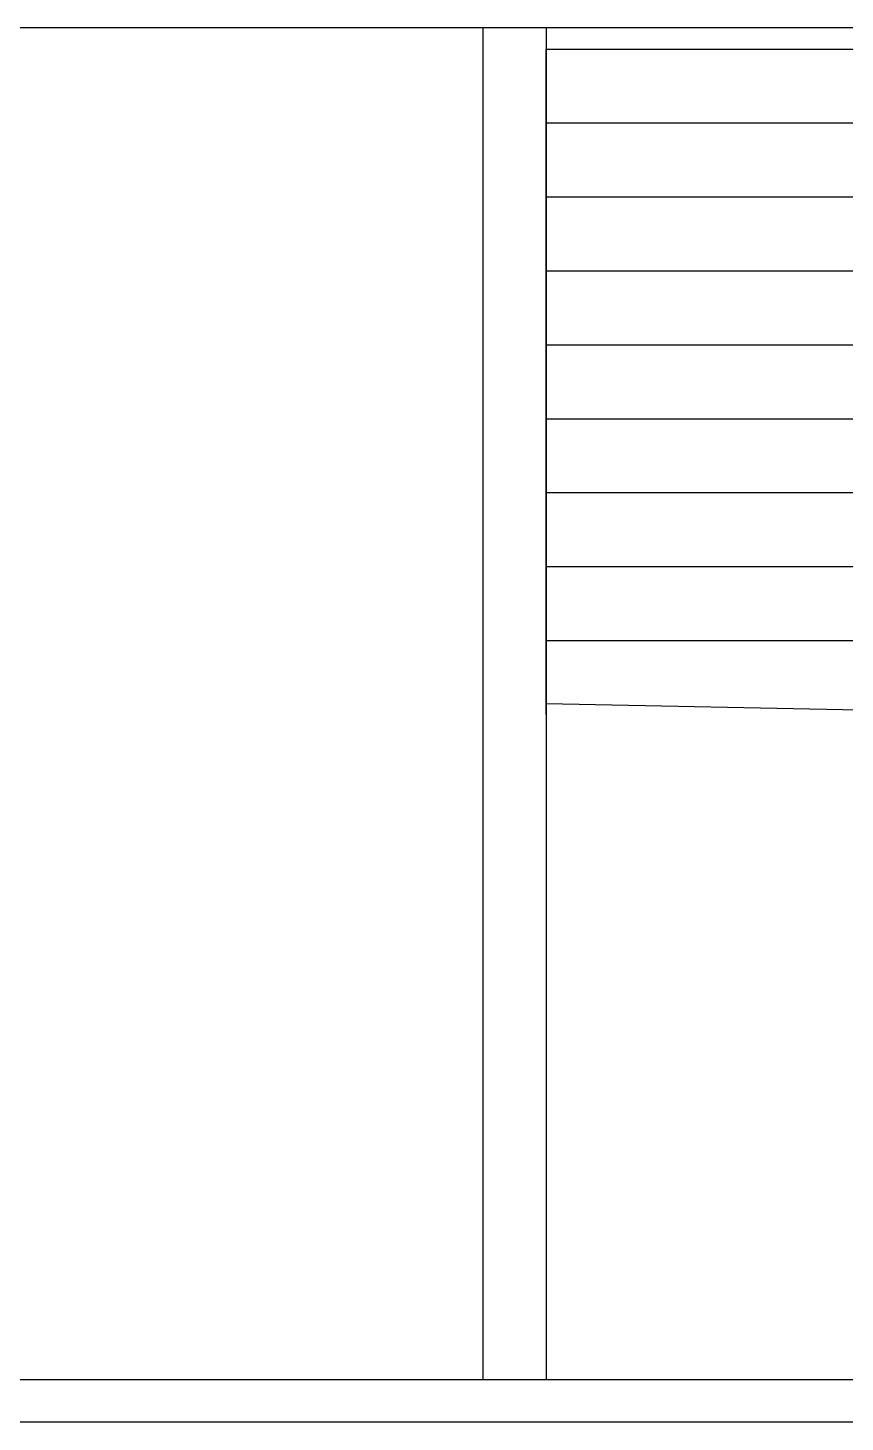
# Model space of a CAD drawing. Header units: millimetres. Extents: x 128 to 761, y 122 to 191.
# Drawn here: x 188.405 to 190.338, y 179.122 to 182.422 of the extents above; entities that cross this region are included whole.
import ezdxf

# ---------------------------------------------------------------- set-up
doc = ezdxf.new("R2010")
doc.units = ezdxf.units.MM
doc.layers.add('PAREDE', color=6, linetype='Continuous')

msp = doc.modelspace()

# ---------------------------------------------------------------- linework, layer by layer
at = {"color": 2}
for p, q in [((195.7117, 182.4217), (177.6811, 182.4217)), ((203.4842, 179.2217), (178.4811, 179.2217)), ((203.0842, 179.1217), (175.4915, 179.1217))]:
    msp.add_line(p, q, dxfattribs=at)
for p, q in [((189.6311, 182.3717), (190.8811, 182.3717)), ((189.6311, 182.1967), (189.6311, 182.3717)), ((189.6311, 182.0217), (189.6311, 182.1967)), ((189.6311, 182.1967), (190.8811, 182.1967)), ((189.6311, 182.0217), (190.8811, 182.0217)), ((189.6311, 181.8467), (189.6311, 182.0217)), ((189.6311, 181.8467), (190.8811, 181.8467)), ((189.6311, 181.6717), (189.6311, 181.8467)), ((189.6311, 181.4967), (189.6311, 181.6717)), ((189.6311, 181.6717), (190.8811, 181.6717)), ((189.6311, 181.4967), (190.8811, 181.4967)), ((189.6311, 181.3217), (189.6311, 181.4967)), ((189.6311, 181.1467), (189.6311, 181.3217)), ((189.6311, 181.3217), (190.8811, 181.3217)), ((189.6311, 180.9717), (189.6311, 181.1467)), ((189.6311, 181.1467), (190.8811, 181.1467)), ((189.6311, 180.9717), (190.8811, 180.9717)), ((189.6311, 180.7967), (189.6311, 180.9717)), ((190.8811, 180.7967), (189.6311, 180.8217))]:
    msp.add_line(p, q)
at = {"layer": 'PAREDE'}
for p, q in [((189.4811, 182.4217), (189.4811, 179.2217)), ((189.6311, 182.4217), (189.6311, 179.2217))]:
    msp.add_line(p, q, dxfattribs=at)

doc.saveas('drawing.dxf')
